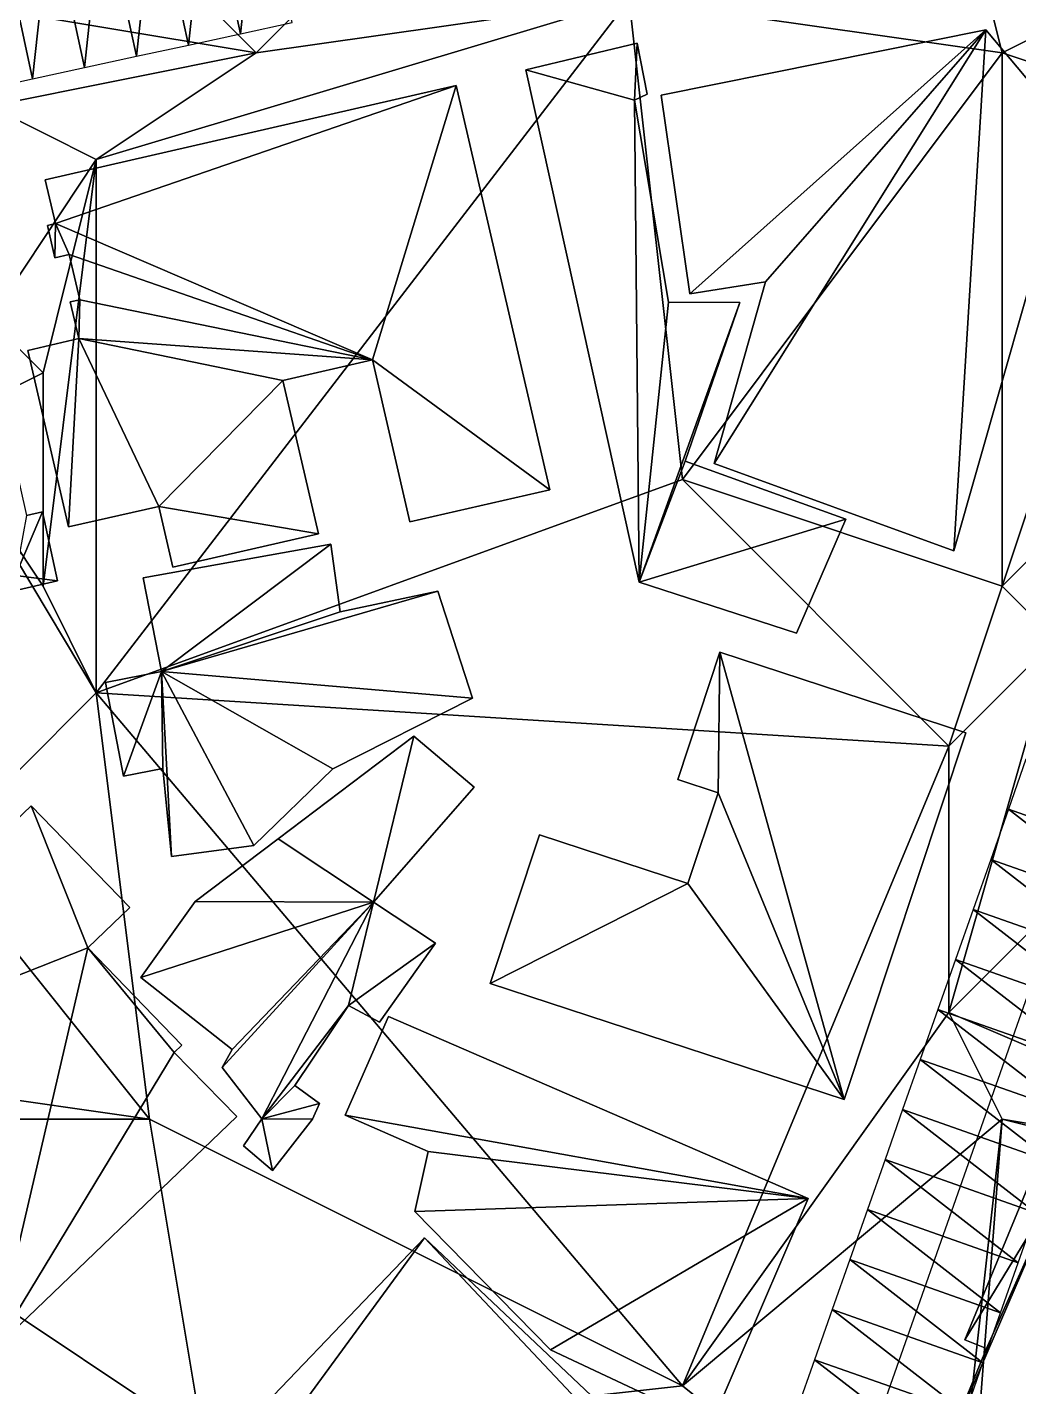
# Model space of a CAD drawing. Header units: metres. Extents: x -1103 to 901, y -902 to 905.
# Drawn here: x -764.6 to -727.4, y 154 to 205 of the extents above; entities that cross this region are included whole.
import ezdxf

# ---------------------------------------------------------------- set-up
doc = ezdxf.new("R2010")
doc.units = ezdxf.units.M
for name, color, linetype in [('OSM_BUILDING_FOOTPRINTS', 7, 'CONTINUOUS'), ('OSM_BUILDING_ROOFS', 1, 'CONTINUOUS'), ('OSM_BUILDING_WALLS', 8, 'CONTINUOUS'), ('OSM_ROAD_AXES', 2, 'CONTINUOUS'), ('OSM_ROAD_SURFACE', 9, 'CONTINUOUS'), ('OSM_TERRAIN', 3, 'CONTINUOUS')]:
    doc.layers.add(name, color=color, linetype=linetype)

msp = doc.modelspace()

# ---------------------------------------------------------------- linework, layer by layer
at = {"layer": 'OSM_BUILDING_FOOTPRINTS'}
for points in [[(-740.801, 202.419, 14.249), (-728.62, 204.863, 14.249), (-725.348, 200.981, 14.249), (-729.813, 185.322, 14.249), (-738.811, 188.595, 14.249), (-736.888, 195.407, 14.249), (-739.729, 194.965, 14.249), (-740.801, 202.419, 14.249)], [(-745.875, 203.37, 14.032), (-741.696, 204.365, 14.032), (-741.332, 202.452, 14.032), (-741.807, 202.231, 14.032), (-740.525, 194.655, 14.032), (-737.85, 194.633, 14.032), (-739.905, 188.683, 14.032), (-733.87, 186.516, 14.032), (-735.727, 182.236, 14.032), (-741.63, 184.149, 14.032), (-745.875, 203.37, 14.032)], [(-763.914, 199.244, 14.035), (-763.527, 197.597, 14.035), (-763.837, 197.53, 14.035), (-763.55, 196.314, 14.035), (-763.019, 196.435, 14.035), (-762.621, 194.743, 14.035), (-762.975, 194.666, 14.035), (-762.654, 193.284, 14.035), (-764.566, 192.841, 14.035), (-763.041, 186.217, 14.035), (-759.658, 186.991, 14.035), (-759.128, 184.713, 14.035), (-753.667, 185.963, 14.035), (-755.005, 191.713, 14.035), (-751.634, 192.488, 14.035), (-750.23, 186.416, 14.035), (-744.979, 187.611, 14.035), (-748.494, 202.772, 14.035), (-763.914, 199.244, 14.035)], [(-765.495, 190.563, 14.468), (-764.622, 186.648, 14.468), (-764.025, 186.781, 14.468), (-763.45, 184.193, 14.468), (-764.92, 183.861, 14.468), (-765.031, 184.392, 14.468), (-768.568, 183.618, 14.468), (-768.966, 185.376, 14.468), (-769.673, 185.222, 14.468), (-770.027, 186.858, 14.468), (-771.099, 186.626, 14.468), (-771.375, 187.898, 14.468), (-769.043, 188.418, 14.468), (-769.242, 189.28, 14.468), (-767.595, 189.634, 14.468), (-767.695, 190.076, 14.468), (-765.495, 190.563, 14.468)], [(-761.659, 180.389, 14.003), (-759.559, 180.798, 14.003), (-760.244, 184.304, 14.003), (-753.203, 185.576, 14.003), (-752.849, 183.032, 14.003), (-749.179, 183.806, 14.003), (-747.886, 179.792, 14.003), (-753.126, 177.149, 14.003), (-756.088, 174.273, 14.003), (-759.172, 173.853, 14.003), (-759.504, 177.16, 14.003), (-760.974, 176.872, 14.003), (-761.659, 180.389, 14.003)], [(-729.371, 178.498, 13.981), (-733.936, 164.741, 13.981), (-747.223, 169.087, 13.981), (-745.366, 174.672, 13.981), (-739.795, 172.847, 13.981), (-738.667, 176.242, 13.981), (-740.182, 176.74, 13.981), (-738.601, 181.517, 13.981), (-729.371, 178.498, 13.981)], [(-747.82, 176.452, 13.987), (-751.6, 172.139, 13.987), (-749.268, 170.602, 13.987), (-751.368, 167.649, 13.987), (-752.54, 168.268, 13.987), (-754.551, 165.271, 13.987), (-753.623, 164.586, 13.987), (-753.888, 164, 13.987), (-755.391, 162.075, 13.987), (-756.475, 163.004, 13.987), (-755.789, 164.022, 13.987), (-757.271, 165.946, 13.987), (-756.906, 166.62, 13.987), (-760.333, 169.319, 13.987), (-758.288, 172.172, 13.987), (-755.17, 174.517, 13.987), (-750.086, 178.376, 13.987), (-747.82, 176.452, 13.987)], [(-764.445, 175.755, 14.067), (-775.421, 165.249, 14.067), (-765.837, 155.373, 14.067), (-756.729, 164.099, 14.067), (-759.072, 166.51, 14.067), (-758.785, 166.786, 14.067), (-762.322, 170.425, 14.067), (-760.742, 171.94, 14.067), (-764.445, 175.755, 14.067)], [(-751.036, 167.859, 13.825), (-735.285, 161.025, 13.825), (-738.943, 152.521, 13.825), (-744.957, 155.352, 13.825), (-750.041, 160.538, 13.825), (-749.544, 162.794, 13.825), (-752.661, 164.154, 13.825), (-751.036, 167.859, 13.825)], [(-725.812, 161.622, 13.699), (-724.408, 165.039, 13.699), (-710.358, 159.322, 13.699), (-716.283, 144.945, 13.699), (-730.52, 150.729, 13.699), (-728.597, 155.407, 13.699), (-729.404, 155.728, 13.699), (-726.806, 162.031, 13.699), (-725.812, 161.622, 13.699)], [(-757.9, 150.972, 13.605), (-749.677, 159.554, 13.605), (-741.342, 151.669, 13.605), (-740.126, 152.93, 13.605), (-734.002, 147.146, 13.605), (-736.014, 145.045, 13.605), (-734.665, 143.773, 13.605), (-736.633, 141.716, 13.605), (-736.71, 141.793, 13.605), (-741.751, 136.54, 13.605), (-743.442, 138.133, 13.605), (-744.857, 136.651, 13.605), (-748.482, 140.079, 13.605), (-747.653, 140.942, 13.605), (-750.461, 143.585, 13.605), (-750.992, 143.032, 13.605), (-753.313, 145.221, 13.605), (-752.561, 146.007, 13.605), (-755.281, 148.561, 13.605), (-755.789, 148.03, 13.605), (-757.237, 149.402, 13.605), (-756.762, 149.888, 13.605), (-757.9, 150.972, 13.605)]]:
    msp.add_polyline3d(points, close=True, dxfattribs=at)
at = {"layer": 'OSM_BUILDING_ROOFS'}
for points in [[(-728.62, 204.863, 22.649), (-740.801, 202.419, 22.649), (-739.729, 194.965, 22.649)], [(-728.62, 204.863, 22.649), (-739.729, 194.965, 22.649), (-736.888, 195.407, 22.649)], [(-728.62, 204.863, 22.649), (-736.888, 195.407, 22.649), (-738.811, 188.595, 22.649)], [(-728.62, 204.863, 22.649), (-738.811, 188.595, 22.649), (-729.813, 185.322, 22.649)], [(-728.62, 204.863, 22.649), (-729.813, 185.322, 22.649), (-725.348, 200.981, 22.649)], [(-741.807, 202.231, 22.432), (-741.696, 204.365, 22.432), (-745.875, 203.37, 22.432)], [(-741.807, 202.231, 22.432), (-741.332, 202.452, 22.432), (-741.696, 204.365, 22.432)], [(-741.807, 202.231, 22.432), (-745.875, 203.37, 22.432), (-741.63, 184.149, 22.432)], [(-748.494, 202.772, 35.235), (-763.914, 199.244, 35.235), (-763.527, 197.597, 35.235)], [(-751.634, 192.488, 35.235), (-748.494, 202.772, 35.235), (-763.527, 197.597, 35.235)], [(-751.634, 192.488, 35.235), (-744.979, 187.611, 35.235), (-748.494, 202.772, 35.235)], [(-741.63, 184.149, 22.432), (-740.525, 194.655, 22.432), (-741.807, 202.231, 22.432)], [(-763.527, 197.597, 35.235), (-763.837, 197.53, 35.235), (-763.55, 196.314, 35.235)], [(-763.527, 197.597, 35.235), (-763.55, 196.314, 35.235), (-763.019, 196.435, 35.235)], [(-751.634, 192.488, 35.235), (-763.527, 197.597, 35.235), (-763.019, 196.435, 35.235)], [(-751.634, 192.488, 35.235), (-763.019, 196.435, 35.235), (-762.621, 194.743, 35.235)], [(-762.621, 194.743, 35.235), (-762.975, 194.666, 35.235), (-762.654, 193.284, 35.235)], [(-751.634, 192.488, 35.235), (-762.621, 194.743, 35.235), (-762.654, 193.284, 35.235)], [(-741.63, 184.149, 22.432), (-737.85, 194.633, 22.432), (-740.525, 194.655, 22.432)], [(-741.63, 184.149, 22.432), (-739.905, 188.683, 22.432), (-737.85, 194.633, 22.432)], [(-762.654, 193.284, 35.235), (-764.566, 192.841, 35.235), (-763.041, 186.217, 35.235)], [(-762.654, 193.284, 35.235), (-763.041, 186.217, 35.235), (-759.658, 186.991, 35.235)], [(-762.654, 193.284, 35.235), (-759.658, 186.991, 35.235), (-755.005, 191.713, 35.235)], [(-762.654, 193.284, 35.235), (-755.005, 191.713, 35.235), (-751.634, 192.488, 35.235)], [(-751.634, 192.488, 35.235), (-750.23, 186.416, 35.235), (-744.979, 187.611, 35.235)], [(-759.658, 186.991, 35.235), (-753.667, 185.963, 35.235), (-755.005, 191.713, 35.235)], [(-741.63, 184.149, 22.432), (-733.87, 186.516, 22.432), (-739.905, 188.683, 22.432)], [(-765.031, 184.392, 22.868), (-763.45, 184.193, 22.868), (-764.025, 186.781, 22.868)], [(-765.031, 184.392, 22.868), (-764.025, 186.781, 22.868), (-764.622, 186.648, 22.868)], [(-759.658, 186.991, 35.235), (-759.128, 184.713, 35.235), (-753.667, 185.963, 35.235)], [(-741.63, 184.149, 22.432), (-735.727, 182.236, 22.432), (-733.87, 186.516, 22.432)], [(-759.559, 180.798, 25.603), (-753.203, 185.576, 25.603), (-760.244, 184.304, 25.603)], [(-759.559, 180.798, 25.603), (-752.849, 183.032, 25.603), (-753.203, 185.576, 25.603)], [(-765.031, 184.392, 22.868), (-764.92, 183.861, 22.868), (-763.45, 184.193, 22.868)], [(-759.559, 180.798, 25.603), (-747.886, 179.792, 25.603), (-749.179, 183.806, 25.603)], [(-759.559, 180.798, 25.603), (-749.179, 183.806, 25.603), (-752.849, 183.032, 25.603)], [(-738.601, 181.517, 28.781), (-740.182, 176.74, 28.781), (-738.667, 176.242, 28.781)], [(-733.936, 164.741, 28.781), (-738.601, 181.517, 28.781), (-738.667, 176.242, 28.781)], [(-733.936, 164.741, 28.781), (-729.371, 178.498, 28.781), (-738.601, 181.517, 28.781)], [(-759.559, 180.798, 25.603), (-761.659, 180.389, 25.603), (-760.974, 176.872, 25.603)], [(-759.559, 180.798, 25.603), (-760.974, 176.872, 25.603), (-759.504, 177.16, 25.603)], [(-759.559, 180.798, 25.603), (-759.504, 177.16, 25.603), (-759.172, 173.853, 25.603)], [(-759.559, 180.798, 25.603), (-759.172, 173.853, 25.603), (-756.088, 174.273, 25.603)], [(-759.559, 180.798, 25.603), (-756.088, 174.273, 25.603), (-753.126, 177.149, 25.603)], [(-759.559, 180.798, 25.603), (-753.126, 177.149, 25.603), (-747.886, 179.792, 25.603)], [(-751.6, 172.139, 23.987), (-750.086, 178.376, 23.987), (-755.17, 174.517, 23.987)], [(-751.6, 172.139, 23.987), (-747.82, 176.452, 23.987), (-750.086, 178.376, 23.987)], [(-733.936, 164.741, 28.781), (-738.667, 176.242, 28.781), (-739.795, 172.847, 28.781)], [(-762.322, 170.425, 32.067), (-764.445, 175.755, 32.067), (-775.421, 165.249, 32.067)], [(-762.322, 170.425, 32.067), (-760.742, 171.94, 32.067), (-764.445, 175.755, 32.067)], [(-751.6, 172.139, 23.987), (-755.17, 174.517, 23.987), (-758.288, 172.172, 23.987)], [(-739.795, 172.847, 28.781), (-745.366, 174.672, 28.781), (-747.223, 169.087, 28.781)], [(-739.795, 172.847, 28.781), (-747.223, 169.087, 28.781), (-733.936, 164.741, 28.781)], [(-751.6, 172.139, 23.987), (-758.288, 172.172, 23.987), (-760.333, 169.319, 23.987)], [(-751.6, 172.139, 23.987), (-760.333, 169.319, 23.987), (-756.906, 166.62, 23.987)], [(-751.6, 172.139, 23.987), (-756.906, 166.62, 23.987), (-757.271, 165.946, 23.987)], [(-751.6, 172.139, 23.987), (-757.271, 165.946, 23.987), (-755.789, 164.022, 23.987)], [(-752.54, 168.268, 23.987), (-751.6, 172.139, 23.987), (-755.789, 164.022, 23.987)], [(-752.54, 168.268, 23.987), (-749.268, 170.602, 23.987), (-751.6, 172.139, 23.987)], [(-762.322, 170.425, 32.067), (-775.421, 165.249, 32.067), (-765.837, 155.373, 32.067)], [(-759.072, 166.51, 32.067), (-762.322, 170.425, 32.067), (-765.837, 155.373, 32.067)], [(-759.072, 166.51, 32.067), (-758.785, 166.786, 32.067), (-762.322, 170.425, 32.067)], [(-752.54, 168.268, 23.987), (-751.368, 167.649, 23.987), (-749.268, 170.602, 23.987)], [(-755.789, 164.022, 23.987), (-754.551, 165.271, 23.987), (-752.54, 168.268, 23.987)], [(-735.285, 161.025, 25.425), (-751.036, 167.859, 25.425), (-752.661, 164.154, 25.425)], [(-765.837, 155.373, 32.067), (-756.729, 164.099, 32.067), (-759.072, 166.51, 32.067)], [(-755.789, 164.022, 23.987), (-753.623, 164.586, 23.987), (-754.551, 165.271, 23.987)], [(-755.789, 164.022, 23.987), (-753.888, 164, 23.987), (-753.623, 164.586, 23.987)], [(-755.789, 164.022, 23.987), (-756.475, 163.004, 23.987), (-755.391, 162.075, 23.987)], [(-755.789, 164.022, 23.987), (-755.391, 162.075, 23.987), (-753.888, 164, 23.987)], [(-735.285, 161.025, 25.425), (-752.661, 164.154, 25.425), (-749.544, 162.794, 25.425)], [(-735.285, 161.025, 25.425), (-749.544, 162.794, 25.425), (-750.041, 160.538, 25.425)], [(-725.812, 161.622, 28.499), (-726.806, 162.031, 28.499), (-729.404, 155.728, 28.499)], [(-725.812, 161.622, 28.499), (-728.597, 155.407, 28.499), (-730.52, 150.729, 28.499)], [(-725.812, 161.622, 28.499), (-730.52, 150.729, 28.499), (-716.283, 144.945, 28.499)], [(-725.812, 161.622, 28.499), (-729.404, 155.728, 28.499), (-728.597, 155.407, 28.499)], [(-735.285, 161.025, 25.425), (-750.041, 160.538, 25.425), (-744.957, 155.352, 25.425)], [(-735.285, 161.025, 25.425), (-744.957, 155.352, 25.425), (-738.943, 152.521, 25.425)], [(-749.677, 159.554, 57.205), (-757.9, 150.972, 57.205), (-756.762, 149.888, 57.205)], [(-736.014, 145.045, 57.205), (-749.677, 159.554, 57.205), (-756.762, 149.888, 57.205)], [(-736.014, 145.045, 57.205), (-741.342, 151.669, 57.205), (-749.677, 159.554, 57.205)]]:
    msp.add_3dface(points, dxfattribs=at)
at = {"layer": 'OSM_BUILDING_WALLS'}
for points in [[(-728.62, 204.863, 14.249), (-740.801, 202.419, 14.249), (-740.801, 202.419, 22.649)], [(-728.62, 204.863, 14.249), (-740.801, 202.419, 22.649), (-728.62, 204.863, 22.649)], [(-725.348, 200.981, 14.249), (-728.62, 204.863, 14.249), (-728.62, 204.863, 22.649)], [(-725.348, 200.981, 14.249), (-728.62, 204.863, 22.649), (-725.348, 200.981, 22.649)], [(-741.696, 204.365, 14.032), (-745.875, 203.37, 14.032), (-745.875, 203.37, 22.432)], [(-741.696, 204.365, 14.032), (-745.875, 203.37, 22.432), (-741.696, 204.365, 22.432)], [(-741.332, 202.452, 14.032), (-741.696, 204.365, 14.032), (-741.696, 204.365, 22.432)], [(-741.332, 202.452, 14.032), (-741.696, 204.365, 22.432), (-741.332, 202.452, 22.432)], [(-745.875, 203.37, 14.032), (-741.63, 184.149, 14.032), (-741.63, 184.149, 22.432)], [(-745.875, 203.37, 14.032), (-741.63, 184.149, 22.432), (-745.875, 203.37, 22.432)], [(-748.494, 202.772, 14.035), (-763.914, 199.244, 14.035), (-763.914, 199.244, 35.235)], [(-748.494, 202.772, 14.035), (-763.914, 199.244, 35.235), (-748.494, 202.772, 35.235)], [(-744.979, 187.611, 14.035), (-748.494, 202.772, 14.035), (-748.494, 202.772, 35.235)], [(-744.979, 187.611, 14.035), (-748.494, 202.772, 35.235), (-744.979, 187.611, 35.235)], [(-741.807, 202.231, 14.032), (-741.332, 202.452, 14.032), (-741.332, 202.452, 22.432)], [(-741.807, 202.231, 14.032), (-741.332, 202.452, 22.432), (-741.807, 202.231, 22.432)], [(-740.525, 194.655, 14.032), (-741.807, 202.231, 14.032), (-741.807, 202.231, 22.432)], [(-740.525, 194.655, 14.032), (-741.807, 202.231, 22.432), (-740.525, 194.655, 22.432)], [(-740.801, 202.419, 14.249), (-739.729, 194.965, 14.249), (-739.729, 194.965, 22.649)], [(-740.801, 202.419, 14.249), (-739.729, 194.965, 22.649), (-740.801, 202.419, 22.649)], [(-729.813, 185.322, 14.249), (-725.348, 200.981, 14.249), (-725.348, 200.981, 22.649)], [(-729.813, 185.322, 14.249), (-725.348, 200.981, 22.649), (-729.813, 185.322, 22.649)], [(-763.914, 199.244, 14.035), (-763.527, 197.597, 14.035), (-763.527, 197.597, 35.235)], [(-763.914, 199.244, 14.035), (-763.527, 197.597, 35.235), (-763.914, 199.244, 35.235)], [(-763.527, 197.597, 14.035), (-763.837, 197.53, 14.035), (-763.837, 197.53, 35.235)], [(-763.527, 197.597, 14.035), (-763.837, 197.53, 35.235), (-763.527, 197.597, 35.235)], [(-763.837, 197.53, 14.035), (-763.55, 196.314, 14.035), (-763.55, 196.314, 35.235)], [(-763.837, 197.53, 14.035), (-763.55, 196.314, 35.235), (-763.837, 197.53, 35.235)], [(-763.55, 196.314, 14.035), (-763.019, 196.435, 14.035), (-763.019, 196.435, 35.235)], [(-763.55, 196.314, 14.035), (-763.019, 196.435, 35.235), (-763.55, 196.314, 35.235)], [(-763.019, 196.435, 14.035), (-762.621, 194.743, 14.035), (-762.621, 194.743, 35.235)], [(-763.019, 196.435, 14.035), (-762.621, 194.743, 35.235), (-763.019, 196.435, 35.235)], [(-739.729, 194.965, 14.249), (-736.888, 195.407, 14.249), (-736.888, 195.407, 22.649)], [(-739.729, 194.965, 14.249), (-736.888, 195.407, 22.649), (-739.729, 194.965, 22.649)], [(-736.888, 195.407, 14.249), (-738.811, 188.595, 14.249), (-738.811, 188.595, 22.649)], [(-736.888, 195.407, 14.249), (-738.811, 188.595, 22.649), (-736.888, 195.407, 22.649)], [(-762.621, 194.743, 14.035), (-762.975, 194.666, 14.035), (-762.975, 194.666, 35.235)], [(-762.621, 194.743, 14.035), (-762.975, 194.666, 35.235), (-762.621, 194.743, 35.235)], [(-762.975, 194.666, 14.035), (-762.654, 193.284, 14.035), (-762.654, 193.284, 35.235)], [(-762.975, 194.666, 14.035), (-762.654, 193.284, 35.235), (-762.975, 194.666, 35.235)], [(-737.85, 194.633, 14.032), (-740.525, 194.655, 14.032), (-740.525, 194.655, 22.432)], [(-737.85, 194.633, 14.032), (-740.525, 194.655, 22.432), (-737.85, 194.633, 22.432)], [(-739.905, 188.683, 14.032), (-737.85, 194.633, 14.032), (-737.85, 194.633, 22.432)], [(-739.905, 188.683, 14.032), (-737.85, 194.633, 22.432), (-739.905, 188.683, 22.432)], [(-762.654, 193.284, 14.035), (-764.566, 192.841, 14.035), (-764.566, 192.841, 35.235)], [(-762.654, 193.284, 14.035), (-764.566, 192.841, 35.235), (-762.654, 193.284, 35.235)], [(-764.566, 192.841, 14.035), (-763.041, 186.217, 14.035), (-763.041, 186.217, 35.235)], [(-764.566, 192.841, 14.035), (-763.041, 186.217, 35.235), (-764.566, 192.841, 35.235)], [(-755.005, 191.713, 14.035), (-751.634, 192.488, 14.035), (-751.634, 192.488, 35.235)], [(-755.005, 191.713, 14.035), (-751.634, 192.488, 35.235), (-755.005, 191.713, 35.235)], [(-751.634, 192.488, 14.035), (-750.23, 186.416, 14.035), (-750.23, 186.416, 35.235)], [(-751.634, 192.488, 14.035), (-750.23, 186.416, 35.235), (-751.634, 192.488, 35.235)], [(-753.667, 185.963, 14.035), (-755.005, 191.713, 14.035), (-755.005, 191.713, 35.235)], [(-753.667, 185.963, 14.035), (-755.005, 191.713, 35.235), (-753.667, 185.963, 35.235)], [(-733.87, 186.516, 14.032), (-739.905, 188.683, 14.032), (-739.905, 188.683, 22.432)], [(-733.87, 186.516, 14.032), (-739.905, 188.683, 22.432), (-733.87, 186.516, 22.432)], [(-738.811, 188.595, 14.249), (-729.813, 185.322, 14.249), (-729.813, 185.322, 22.649)], [(-738.811, 188.595, 14.249), (-729.813, 185.322, 22.649), (-738.811, 188.595, 22.649)], [(-750.23, 186.416, 14.035), (-744.979, 187.611, 14.035), (-744.979, 187.611, 35.235)], [(-750.23, 186.416, 14.035), (-744.979, 187.611, 35.235), (-750.23, 186.416, 35.235)], [(-764.025, 186.781, 14.468), (-764.622, 186.648, 14.468), (-764.622, 186.648, 22.868)], [(-764.025, 186.781, 14.468), (-764.622, 186.648, 22.868), (-764.025, 186.781, 22.868)], [(-763.45, 184.193, 14.468), (-764.025, 186.781, 14.468), (-764.025, 186.781, 22.868)], [(-763.45, 184.193, 14.468), (-764.025, 186.781, 22.868), (-763.45, 184.193, 22.868)], [(-763.041, 186.217, 14.035), (-759.658, 186.991, 14.035), (-759.658, 186.991, 35.235)], [(-763.041, 186.217, 14.035), (-759.658, 186.991, 35.235), (-763.041, 186.217, 35.235)], [(-759.658, 186.991, 14.035), (-759.128, 184.713, 14.035), (-759.128, 184.713, 35.235)], [(-759.658, 186.991, 14.035), (-759.128, 184.713, 35.235), (-759.658, 186.991, 35.235)], [(-735.727, 182.236, 14.032), (-733.87, 186.516, 14.032), (-733.87, 186.516, 22.432)], [(-735.727, 182.236, 14.032), (-733.87, 186.516, 22.432), (-735.727, 182.236, 22.432)], [(-759.128, 184.713, 14.035), (-753.667, 185.963, 14.035), (-753.667, 185.963, 35.235)], [(-759.128, 184.713, 14.035), (-753.667, 185.963, 35.235), (-759.128, 184.713, 35.235)], [(-753.203, 185.576, 14.003), (-760.244, 184.304, 14.003), (-760.244, 184.304, 25.603)], [(-753.203, 185.576, 14.003), (-760.244, 184.304, 25.603), (-753.203, 185.576, 25.603)], [(-752.849, 183.032, 14.003), (-753.203, 185.576, 14.003), (-753.203, 185.576, 25.603)], [(-752.849, 183.032, 14.003), (-753.203, 185.576, 25.603), (-752.849, 183.032, 25.603)], [(-764.92, 183.861, 14.468), (-763.45, 184.193, 14.468), (-763.45, 184.193, 22.868)], [(-764.92, 183.861, 14.468), (-763.45, 184.193, 22.868), (-764.92, 183.861, 22.868)], [(-760.244, 184.304, 14.003), (-759.559, 180.798, 14.003), (-759.559, 180.798, 25.603)], [(-760.244, 184.304, 14.003), (-759.559, 180.798, 25.603), (-760.244, 184.304, 25.603)], [(-741.63, 184.149, 14.032), (-735.727, 182.236, 14.032), (-735.727, 182.236, 22.432)], [(-741.63, 184.149, 14.032), (-735.727, 182.236, 22.432), (-741.63, 184.149, 22.432)], [(-749.179, 183.806, 14.003), (-752.849, 183.032, 14.003), (-752.849, 183.032, 25.603)], [(-749.179, 183.806, 14.003), (-752.849, 183.032, 25.603), (-749.179, 183.806, 25.603)], [(-747.886, 179.792, 14.003), (-749.179, 183.806, 14.003), (-749.179, 183.806, 25.603)], [(-747.886, 179.792, 14.003), (-749.179, 183.806, 25.603), (-747.886, 179.792, 25.603)], [(-738.601, 181.517, 13.981), (-740.182, 176.74, 13.981), (-740.182, 176.74, 28.781)], [(-738.601, 181.517, 13.981), (-740.182, 176.74, 28.781), (-738.601, 181.517, 28.781)], [(-729.371, 178.498, 13.981), (-738.601, 181.517, 13.981), (-738.601, 181.517, 28.781)], [(-729.371, 178.498, 13.981), (-738.601, 181.517, 28.781), (-729.371, 178.498, 28.781)], [(-759.559, 180.798, 14.003), (-761.659, 180.389, 14.003), (-761.659, 180.389, 25.603)], [(-759.559, 180.798, 14.003), (-761.659, 180.389, 25.603), (-759.559, 180.798, 25.603)], [(-761.659, 180.389, 14.003), (-760.974, 176.872, 14.003), (-760.974, 176.872, 25.603)], [(-761.659, 180.389, 14.003), (-760.974, 176.872, 25.603), (-761.659, 180.389, 25.603)], [(-753.126, 177.149, 14.003), (-747.886, 179.792, 14.003), (-747.886, 179.792, 25.603)], [(-753.126, 177.149, 14.003), (-747.886, 179.792, 25.603), (-753.126, 177.149, 25.603)], [(-733.936, 164.741, 13.981), (-729.371, 178.498, 13.981), (-729.371, 178.498, 28.781)], [(-733.936, 164.741, 13.981), (-729.371, 178.498, 28.781), (-733.936, 164.741, 28.781)], [(-750.086, 178.376, 13.987), (-755.17, 174.517, 13.987), (-755.17, 174.517, 23.987)], [(-750.086, 178.376, 13.987), (-755.17, 174.517, 23.987), (-750.086, 178.376, 23.987)], [(-747.82, 176.452, 13.987), (-750.086, 178.376, 13.987), (-750.086, 178.376, 23.987)], [(-747.82, 176.452, 13.987), (-750.086, 178.376, 23.987), (-747.82, 176.452, 23.987)], [(-760.974, 176.872, 14.003), (-759.504, 177.16, 14.003), (-759.504, 177.16, 25.603)], [(-760.974, 176.872, 14.003), (-759.504, 177.16, 25.603), (-760.974, 176.872, 25.603)], [(-759.504, 177.16, 14.003), (-759.172, 173.853, 14.003), (-759.172, 173.853, 25.603)], [(-759.504, 177.16, 14.003), (-759.172, 173.853, 25.603), (-759.504, 177.16, 25.603)], [(-756.088, 174.273, 14.003), (-753.126, 177.149, 14.003), (-753.126, 177.149, 25.603)], [(-756.088, 174.273, 14.003), (-753.126, 177.149, 25.603), (-756.088, 174.273, 25.603)], [(-740.182, 176.74, 13.981), (-738.667, 176.242, 13.981), (-738.667, 176.242, 28.781)], [(-740.182, 176.74, 13.981), (-738.667, 176.242, 28.781), (-740.182, 176.74, 28.781)], [(-751.6, 172.139, 13.987), (-747.82, 176.452, 13.987), (-747.82, 176.452, 23.987)], [(-751.6, 172.139, 13.987), (-747.82, 176.452, 23.987), (-751.6, 172.139, 23.987)], [(-738.667, 176.242, 13.981), (-739.795, 172.847, 13.981), (-739.795, 172.847, 28.781)], [(-738.667, 176.242, 13.981), (-739.795, 172.847, 28.781), (-738.667, 176.242, 28.781)], [(-764.445, 175.755, 14.067), (-775.421, 165.249, 14.067), (-775.421, 165.249, 32.067)], [(-764.445, 175.755, 14.067), (-775.421, 165.249, 32.067), (-764.445, 175.755, 32.067)], [(-760.742, 171.94, 14.067), (-764.445, 175.755, 14.067), (-764.445, 175.755, 32.067)], [(-760.742, 171.94, 14.067), (-764.445, 175.755, 32.067), (-760.742, 171.94, 32.067)], [(-755.17, 174.517, 13.987), (-758.288, 172.172, 13.987), (-758.288, 172.172, 23.987)], [(-755.17, 174.517, 13.987), (-758.288, 172.172, 23.987), (-755.17, 174.517, 23.987)], [(-745.366, 174.672, 13.981), (-747.223, 169.087, 13.981), (-747.223, 169.087, 28.781)], [(-745.366, 174.672, 13.981), (-747.223, 169.087, 28.781), (-745.366, 174.672, 28.781)], [(-739.795, 172.847, 13.981), (-745.366, 174.672, 13.981), (-745.366, 174.672, 28.781)], [(-739.795, 172.847, 13.981), (-745.366, 174.672, 28.781), (-739.795, 172.847, 28.781)], [(-759.172, 173.853, 14.003), (-756.088, 174.273, 14.003), (-756.088, 174.273, 25.603)], [(-759.172, 173.853, 14.003), (-756.088, 174.273, 25.603), (-759.172, 173.853, 25.603)], [(-762.322, 170.425, 14.067), (-760.742, 171.94, 14.067), (-760.742, 171.94, 32.067)], [(-762.322, 170.425, 14.067), (-760.742, 171.94, 32.067), (-762.322, 170.425, 32.067)], [(-758.288, 172.172, 13.987), (-760.333, 169.319, 13.987), (-760.333, 169.319, 23.987)], [(-758.288, 172.172, 13.987), (-760.333, 169.319, 23.987), (-758.288, 172.172, 23.987)], [(-749.268, 170.602, 13.987), (-751.6, 172.139, 13.987), (-751.6, 172.139, 23.987)], [(-749.268, 170.602, 13.987), (-751.6, 172.139, 23.987), (-749.268, 170.602, 23.987)], [(-758.785, 166.786, 14.067), (-762.322, 170.425, 14.067), (-762.322, 170.425, 32.067)], [(-758.785, 166.786, 14.067), (-762.322, 170.425, 32.067), (-758.785, 166.786, 32.067)], [(-751.368, 167.649, 13.987), (-749.268, 170.602, 13.987), (-749.268, 170.602, 23.987)], [(-751.368, 167.649, 13.987), (-749.268, 170.602, 23.987), (-751.368, 167.649, 23.987)], [(-760.333, 169.319, 13.987), (-756.906, 166.62, 13.987), (-756.906, 166.62, 23.987)], [(-760.333, 169.319, 13.987), (-756.906, 166.62, 23.987), (-760.333, 169.319, 23.987)], [(-747.223, 169.087, 13.981), (-733.936, 164.741, 13.981), (-733.936, 164.741, 28.781)], [(-747.223, 169.087, 13.981), (-733.936, 164.741, 28.781), (-747.223, 169.087, 28.781)], [(-754.551, 165.271, 13.987), (-752.54, 168.268, 13.987), (-752.54, 168.268, 23.987)], [(-754.551, 165.271, 13.987), (-752.54, 168.268, 23.987), (-754.551, 165.271, 23.987)], [(-751.036, 167.859, 13.825), (-752.661, 164.154, 13.825), (-752.661, 164.154, 25.425)], [(-751.036, 167.859, 13.825), (-752.661, 164.154, 25.425), (-751.036, 167.859, 25.425)], [(-752.54, 168.268, 13.987), (-751.368, 167.649, 13.987), (-751.368, 167.649, 23.987)], [(-752.54, 168.268, 13.987), (-751.368, 167.649, 23.987), (-752.54, 168.268, 23.987)], [(-735.285, 161.025, 13.825), (-751.036, 167.859, 13.825), (-751.036, 167.859, 25.425)], [(-735.285, 161.025, 13.825), (-751.036, 167.859, 25.425), (-735.285, 161.025, 25.425)], [(-759.072, 166.51, 14.067), (-758.785, 166.786, 14.067), (-758.785, 166.786, 32.067)], [(-759.072, 166.51, 14.067), (-758.785, 166.786, 32.067), (-759.072, 166.51, 32.067)], [(-756.729, 164.099, 14.067), (-759.072, 166.51, 14.067), (-759.072, 166.51, 32.067)], [(-756.729, 164.099, 14.067), (-759.072, 166.51, 32.067), (-756.729, 164.099, 32.067)], [(-756.906, 166.62, 13.987), (-757.271, 165.946, 13.987), (-757.271, 165.946, 23.987)], [(-756.906, 166.62, 13.987), (-757.271, 165.946, 23.987), (-756.906, 166.62, 23.987)], [(-757.271, 165.946, 13.987), (-755.789, 164.022, 13.987), (-755.789, 164.022, 23.987)], [(-757.271, 165.946, 13.987), (-755.789, 164.022, 23.987), (-757.271, 165.946, 23.987)], [(-753.623, 164.586, 13.987), (-754.551, 165.271, 13.987), (-754.551, 165.271, 23.987)], [(-753.623, 164.586, 13.987), (-754.551, 165.271, 23.987), (-753.623, 164.586, 23.987)], [(-753.888, 164, 13.987), (-753.623, 164.586, 13.987), (-753.623, 164.586, 23.987)], [(-753.888, 164, 13.987), (-753.623, 164.586, 23.987), (-753.888, 164, 23.987)], [(-765.837, 155.373, 14.067), (-756.729, 164.099, 14.067), (-756.729, 164.099, 32.067)], [(-765.837, 155.373, 14.067), (-756.729, 164.099, 32.067), (-765.837, 155.373, 32.067)], [(-755.789, 164.022, 13.987), (-756.475, 163.004, 13.987), (-756.475, 163.004, 23.987)], [(-755.789, 164.022, 13.987), (-756.475, 163.004, 23.987), (-755.789, 164.022, 23.987)], [(-755.391, 162.075, 13.987), (-753.888, 164, 13.987), (-753.888, 164, 23.987)], [(-755.391, 162.075, 13.987), (-753.888, 164, 23.987), (-755.391, 162.075, 23.987)], [(-752.661, 164.154, 13.825), (-749.544, 162.794, 13.825), (-749.544, 162.794, 25.425)], [(-752.661, 164.154, 13.825), (-749.544, 162.794, 25.425), (-752.661, 164.154, 25.425)], [(-756.475, 163.004, 13.987), (-755.391, 162.075, 13.987), (-755.391, 162.075, 23.987)], [(-756.475, 163.004, 13.987), (-755.391, 162.075, 23.987), (-756.475, 163.004, 23.987)], [(-749.544, 162.794, 13.825), (-750.041, 160.538, 13.825), (-750.041, 160.538, 25.425)], [(-749.544, 162.794, 13.825), (-750.041, 160.538, 25.425), (-749.544, 162.794, 25.425)], [(-726.806, 162.031, 13.699), (-729.404, 155.728, 13.699), (-729.404, 155.728, 28.499)], [(-726.806, 162.031, 13.699), (-729.404, 155.728, 28.499), (-726.806, 162.031, 28.499)], [(-738.943, 152.521, 13.825), (-735.285, 161.025, 13.825), (-735.285, 161.025, 25.425)], [(-738.943, 152.521, 13.825), (-735.285, 161.025, 25.425), (-738.943, 152.521, 25.425)], [(-750.041, 160.538, 13.825), (-744.957, 155.352, 13.825), (-744.957, 155.352, 25.425)], [(-750.041, 160.538, 13.825), (-744.957, 155.352, 25.425), (-750.041, 160.538, 25.425)], [(-749.677, 159.554, 13.605), (-757.9, 150.972, 13.605), (-757.9, 150.972, 57.205)], [(-749.677, 159.554, 13.605), (-757.9, 150.972, 57.205), (-749.677, 159.554, 57.205)], [(-741.342, 151.669, 13.605), (-749.677, 159.554, 13.605), (-749.677, 159.554, 57.205)], [(-741.342, 151.669, 13.605), (-749.677, 159.554, 57.205), (-741.342, 151.669, 57.205)], [(-729.404, 155.728, 13.699), (-728.597, 155.407, 13.699), (-728.597, 155.407, 28.499)], [(-729.404, 155.728, 13.699), (-728.597, 155.407, 28.499), (-729.404, 155.728, 28.499)], [(-744.957, 155.352, 13.825), (-738.943, 152.521, 13.825), (-738.943, 152.521, 25.425)], [(-744.957, 155.352, 13.825), (-738.943, 152.521, 25.425), (-744.957, 155.352, 25.425)], [(-728.597, 155.407, 13.699), (-730.52, 150.729, 13.699), (-730.52, 150.729, 28.499)], [(-728.597, 155.407, 13.699), (-730.52, 150.729, 28.499), (-728.597, 155.407, 28.499)]]:
    msp.add_3dface(points, dxfattribs=at)
at = {"layer": 'OSM_ROAD_AXES'}
msp.add_polyline3d([(-747.532, 124.397, 16.044), (-734.168, 140.964, 15.675), (-733.538, 150.231, 15.747), (-722.297, 182.137, 16.923), (-707.861, 212.826, 18.408)], dxfattribs=at)
at = {"layer": 'OSM_ROAD_SURFACE'}
for points in [[(-755.914, 211.002, 16.506), (-757.863, 210.581, 16.494), (-756.594, 204.716, 16.332)], [(-755.914, 211.002, 16.506), (-756.594, 204.716, 16.332), (-754.645, 205.138, 16.343)], [(-759.812, 210.159, 16.482), (-761.762, 209.737, 16.472), (-760.493, 203.873, 16.471)], [(-759.812, 210.159, 16.482), (-760.493, 203.873, 16.471), (-758.544, 204.295, 16.401)], [(-757.863, 210.581, 16.494), (-759.812, 210.159, 16.482), (-758.544, 204.295, 16.401)], [(-757.863, 210.581, 16.494), (-758.544, 204.295, 16.401), (-756.594, 204.716, 16.332)], [(-761.762, 209.737, 16.472), (-763.711, 209.316, 16.546), (-762.442, 203.451, 16.541)], [(-761.762, 209.737, 16.472), (-762.442, 203.451, 16.541), (-760.493, 203.873, 16.471)], [(-763.711, 209.316, 16.546), (-765.66, 208.894, 16.62), (-764.391, 203.03, 16.611)], [(-763.711, 209.316, 16.546), (-764.391, 203.03, 16.611), (-762.442, 203.451, 16.541)], [(-765.66, 208.894, 16.62), (-766.341, 202.608, 16.68), (-764.391, 203.03, 16.611)], [(-722.112, 173.633, 16.71), (-727.11, 177.503, 16.742), (-727.771, 175.627, 16.676)], [(-722.773, 171.756, 16.67), (-727.771, 175.627, 16.676), (-728.432, 173.75, 16.593)], [(-722.773, 171.756, 16.67), (-722.112, 173.633, 16.71), (-727.771, 175.627, 16.676)], [(-723.435, 169.879, 16.63), (-728.432, 173.75, 16.593), (-729.094, 171.873, 16.498)], [(-723.435, 169.879, 16.63), (-722.773, 171.756, 16.67), (-728.432, 173.75, 16.593)], [(-724.096, 168.002, 16.591), (-729.094, 171.873, 16.498), (-729.755, 169.996, 16.404)], [(-724.096, 168.002, 16.591), (-723.435, 169.879, 16.63), (-729.094, 171.873, 16.498)], [(-724.757, 166.126, 16.551), (-729.755, 169.996, 16.404), (-730.416, 168.119, 16.369)], [(-724.757, 166.126, 16.551), (-724.096, 168.002, 16.591), (-729.755, 169.996, 16.404)], [(-725.418, 164.249, 16.322), (-730.416, 168.119, 16.369), (-731.077, 166.243, 16.347)], [(-725.418, 164.249, 16.322), (-724.757, 166.126, 16.551), (-730.416, 168.119, 16.369)], [(-726.08, 162.372, 16.091), (-731.077, 166.243, 16.347), (-731.739, 164.366, 16.26)], [(-726.08, 162.372, 16.091), (-725.418, 164.249, 16.322), (-731.077, 166.243, 16.347)], [(-726.741, 160.495, 16.086), (-731.739, 164.366, 16.26), (-732.4, 162.489, 16.173)], [(-726.741, 160.495, 16.086), (-726.08, 162.372, 16.091), (-731.739, 164.366, 16.26)], [(-727.402, 158.618, 16.081), (-732.4, 162.489, 16.173), (-733.061, 160.612, 16.087)], [(-727.402, 158.618, 16.081), (-726.741, 160.495, 16.086), (-732.4, 162.489, 16.173)], [(-728.063, 156.742, 16.075), (-733.061, 160.612, 16.087), (-733.722, 158.735, 16.017)], [(-728.063, 156.742, 16.075), (-727.402, 158.618, 16.081), (-733.061, 160.612, 16.087)], [(-728.725, 154.865, 16.056), (-733.722, 158.735, 16.017), (-734.384, 156.859, 15.975)], [(-728.725, 154.865, 16.056), (-728.063, 156.742, 16.075), (-733.722, 158.735, 16.017)], [(-729.386, 152.988, 15.829), (-734.384, 156.859, 15.975), (-735.045, 154.982, 15.933)], [(-729.386, 152.988, 15.829), (-728.725, 154.865, 16.056), (-734.384, 156.859, 15.975)], [(-730.047, 151.111, 15.787), (-735.045, 154.982, 15.933), (-735.706, 153.105, 15.891)], [(-730.047, 151.111, 15.787), (-729.386, 152.988, 15.829), (-735.045, 154.982, 15.933)]]:
    msp.add_3dface(points, dxfattribs=at)
at = {"layer": 'OSM_TERRAIN'}
for points in [[(-756, 204, 16.262), (-746, 214, 16.539), (-762, 210, 16.428)], [(-756, 204, 16.262), (-742, 206, 16.264), (-746, 214, 16.539)], [(-742, 206, 16.264), (-728, 204, 16.292), (-730, 212, 17.385)], [(-728, 204, 16.292), (-724, 206, 17.513), (-730, 212, 17.385)], [(-756, 204, 16.262), (-762, 210, 16.428), (-780, 208, 17.097)], [(-766, 202, 16.62), (-756, 204, 16.262), (-780, 208, 17.097)], [(-762, 180, 16.062), (-740, 188, 16.212), (-742, 206, 16.264)], [(-762, 180, 16.062), (-742, 206, 16.264), (-762, 200, 16.057)], [(-762, 200, 16.057), (-742, 206, 16.264), (-756, 204, 16.262)], [(-740, 188, 16.212), (-728, 204, 16.292), (-742, 206, 16.264)], [(-728, 204, 16.292), (-722, 202, 17.443), (-724, 206, 17.513)], [(-766, 202, 16.62), (-762, 200, 16.057), (-756, 204, 16.262)], [(-740, 188, 16.212), (-728, 184, 16.423), (-728, 204, 16.292)], [(-728, 184, 16.423), (-722, 202, 17.443), (-728, 204, 16.292)], [(-766, 194, 17.193), (-762, 200, 16.057), (-766, 202, 16.62)], [(-728, 184, 16.423), (-722, 190, 17.47), (-722, 202, 17.443)], [(-764, 192, 16.663), (-762, 200, 16.057), (-766, 194, 17.193)], [(-762, 180, 16.062), (-762, 200, 16.057), (-764, 184, 16.51)], [(-764, 184, 16.51), (-762, 200, 16.057), (-764, 192, 16.663)], [(-768, 190, 16.572), (-764, 192, 16.663), (-766, 194, 17.193)], [(-768, 190, 16.572), (-764, 184, 16.51), (-764, 192, 16.663)], [(-768, 174, 16.532), (-762, 180, 16.062), (-768, 190, 16.572)], [(-762, 180, 16.062), (-764, 184, 16.51), (-768, 190, 16.572)], [(-726, 182, 16.847), (-722, 190, 17.47), (-728, 184, 16.423)], [(-762, 180, 16.062), (-730, 178, 16.04), (-740, 188, 16.212)], [(-730, 178, 16.04), (-728, 184, 16.423), (-740, 188, 16.212)], [(-730, 178, 16.04), (-726, 182, 16.847), (-728, 184, 16.423)], [(-730, 168, 16.361), (-726, 182, 16.847), (-730, 178, 16.04)], [(-730, 168, 16.361), (-718, 180, 16.853), (-726, 182, 16.847)], [(-760, 164, 16.328), (-762, 180, 16.062), (-768, 174, 16.532)], [(-760, 164, 16.328), (-740, 154, 15.904), (-762, 180, 16.062)], [(-740, 154, 15.904), (-730, 178, 16.04), (-762, 180, 16.062)], [(-716, 162, 16.724), (-718, 180, 16.853), (-730, 168, 16.361)], [(-740, 154, 15.904), (-730, 168, 16.361), (-730, 178, 16.04)], [(-760, 164, 16.328), (-768, 174, 16.532), (-774, 166, 16.391)], [(-740, 154, 15.904), (-728, 164, 16.048), (-730, 168, 16.361)], [(-728, 164, 16.048), (-716, 162, 16.724), (-730, 168, 16.361)], [(-774, 166, 16.391), (-776, 164, 16.625), (-760, 164, 16.328)], [(-774, 158, 17.09), (-760, 144, 16.269), (-776, 164, 16.625)], [(-760, 144, 16.269), (-758, 152, 15.759), (-776, 164, 16.625)], [(-776, 164, 16.625), (-758, 152, 15.759), (-760, 164, 16.328)], [(-758, 152, 15.759), (-740, 154, 15.904), (-760, 164, 16.328)], [(-730, 146, 15.605), (-728, 164, 16.048), (-740, 154, 15.904)], [(-730, 146, 15.605), (-730, 138, 15.967), (-728, 164, 16.048)], [(-730, 138, 15.967), (-712, 160, 16.02), (-728, 164, 16.048)], [(-712, 160, 16.02), (-716, 162, 16.724), (-728, 164, 16.048)], [(-730, 138, 15.967), (-716, 150, 16.044), (-712, 160, 16.02)], [(-764, 136, 16.256), (-774, 158, 17.09), (-778, 154, 16.988)], [(-760, 144, 16.269), (-774, 158, 17.09), (-764, 136, 16.256)], [(-782, 150, 17.255), (-764, 136, 16.256), (-778, 154, 16.988)], [(-758, 152, 15.759), (-730, 146, 15.605), (-740, 154, 15.904)]]:
    msp.add_3dface(points, dxfattribs=at)

doc.saveas('drawing.dxf')
